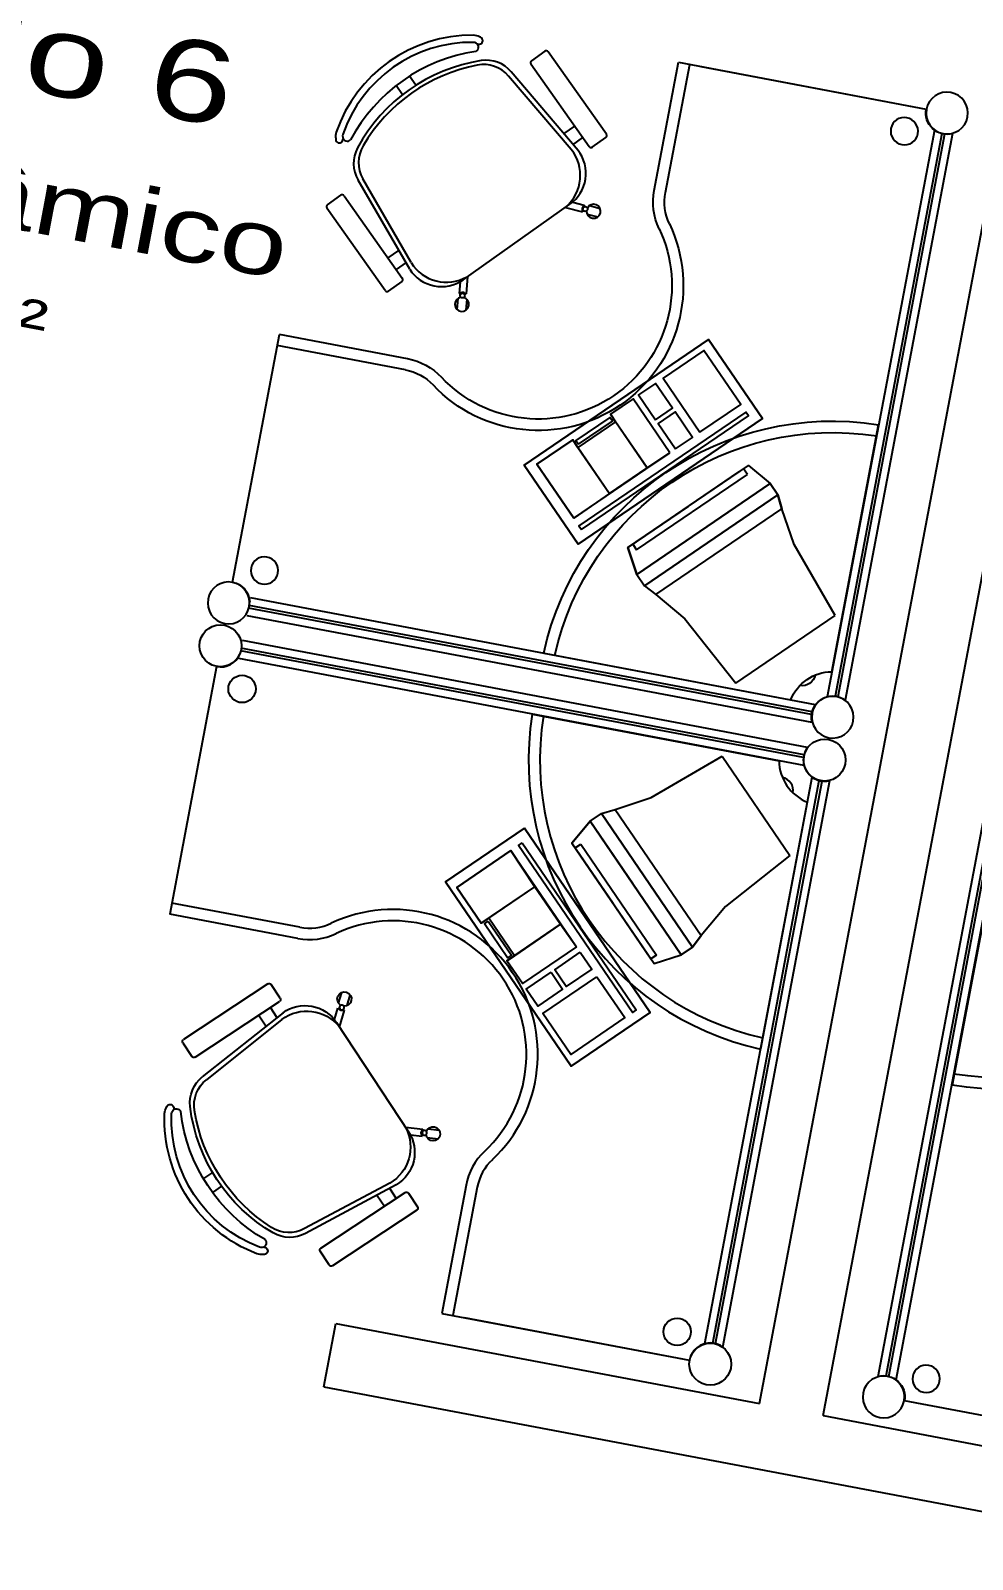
# Model space of a CAD drawing. Header units: inches. Extents: x -18604 to 2753, y -9056 to 3482.
# Drawn here: x 1390.2 to 1608.5, y -5289.1 to -4934.7 of the extents above; entities that cross this region are included whole.
import ezdxf
from ezdxf.enums import TextEntityAlignment as Align

# ---------------------------------------------------------------- set-up
doc = ezdxf.new("R2010")
doc.units = ezdxf.units.IN
for name, color, linetype in [('ESPECARQ', 2, 'Continuous'), ('MOVEIS', 2, 'Continuous'), ('Parede', 6, 'Continuous'), ('Parede Baixo', 4, 'Continuous'), ('TEXTO', 2, 'Continuous')]:
    doc.layers.add(name, color=color, linetype=linetype)
doc.styles.add('REGUA100', font='GOTHIC.TTF', dxfattribs={"width": 1.4})
doc.styles.add('REGUA60', font='GOTHIC.TTF', dxfattribs={"width": 1.4})

# ---------------------------------------------------------------- blocks, each defined once
blk = doc.blocks.new('INDUNI1')
at = {"color": 0, "style": 'REGUA100', "width": 1.4, "flags": 8}
for tag, p in [('NOME1', (0, 0)), ('NOME2', (0, -4.286))]:
    blk.add_attdef(tag, text='', height=2.5, dxfattribs=at).set_placement(p, align=Align.CENTER)
at = {"layer": 'ESPECARQ', "style": 'REGUA60', "width": 1.4}
blk.add_attdef('AREA', text='', height=1.5, dxfattribs=at).set_placement((0, -7.813), align=Align.CENTER)
at = {"layer": 'ESPECARQ', "style": 'REGUA60', "width": 1.4, "flags": 8}
for tag, p in [('PISO', (0, -10.313)), ('REVPAR', (0, -12.813)), ('PEDIR', (0, -15.313))]:
    blk.add_attdef(tag, text='', height=1.5, dxfattribs=at).set_placement(p, align=Align.CENTER)

msp = doc.modelspace()

# ---------------------------------------------------------------- linework, layer by layer
at = {"layer": 'MOVEIS'}
for p, q in [((1509.38, -4939.51, -1754.31), (1506.27, -4941.71, -1754.31)), ((1523.65, -4958.77, -1754.31), (1510.14, -4939.65, -1754.31)), ((1506.14, -4942.47, -1754.31), (1519.64, -4961.6, -1754.31)), ((1534.75, -4971.79, -1754.51), (1540.37, -4942.09, -1754.51)), ((1537.35, -4972.28, -1754.51), (1542.97, -4942.58, -1754.51)), ((1540.37, -4942.09, -1754.51), (1597.78, -4952.95, -1754.51)), ((1545.56, -4943.07, -1754.51), (1597.78, -4952.95, -1754.51)), ((1479.51, -4947.39, -1754.31), (1478.04, -4945.3, -1754.31)), ((1515.53, -4962.29, -1754.31), (1500.99, -4945.28, -1754.31)), ((1517.09, -4962.52, -1754.31), (1501.61, -4944.3, -1754.31)), ((1476.4, -4949.59, -1754.31), (1474.92, -4947.5, -1754.31)), ((1513.87, -4958.61, -1754.31), (1516.31, -4956.88, -1754.31)), ((1515.87, -4961.19, -1754.31), (1518.2, -4959.55, -1754.31)), ((1520.4, -4961.73, -1754.31), (1523.52, -4959.53, -1754.31)), ((1599.71, -4957.82, -1754.51), (1574.86, -5089.13, -1754.51)), ((1601.38, -4958.61, -1754.51), (1576.71, -5089.01, -1754.51)), ((1602.01, -4958.73, -1754.51), (1577.34, -5089.13, -1754.51)), ((1603.86, -4958.61, -1754.51), (1579.01, -5089.92, -1754.51)), ((1478.08, -4990.06, -1754.31), (1466.09, -4969.37, -1754.31)), ((1478.38, -4988.51, -1754.31), (1467.22, -4969.11, -1754.31)), ((1458.98, -4975.1, -1754.31), (1462.09, -4972.9, -1754.31)), ((1462.85, -4973.03, -1754.31), (1476.35, -4992.16, -1754.31)), ((1490.44, -4992.47, -1754.31), (1515.22, -4974.98, -1754.31)), ((1515.92, -4974.49, -1754.31), (1518.53, -4975.18, -1754.31)), ((1518.53, -4975.18, -1754.31), (1518.48, -4975.38, -1754.31)), ((1472.35, -4994.98, -1754.31), (1458.85, -4975.86, -1754.31)), ((1514.19, -4975.71, -1754.31), (1518.11, -4976.76, -1754.31)), ((1518.16, -4976.56, -1754.31), (1518.11, -4976.76, -1754.31)), ((1519.21, -4977.29, -1754.31), (1521.66, -4977.94, -1754.31)), ((1519.74, -4975.3, -1754.31), (1522.19, -4975.96, -1754.31)), ((1475.47, -4985.71, -1754.31), (1473.02, -4987.44, -1754.31)), ((1477.24, -4988.47, -1754.31), (1474.91, -4990.11, -1754.31)), ((1491.48, -4991.74, -1754.31), (1491.15, -4995.79, -1754.31)), ((1476.22, -4992.92, -1754.31), (1473.11, -4995.12, -1754.31)), ((1489.74, -4992.97, -1754.31), (1489.53, -4995.66, -1754.31)), ((1489.53, -4995.66, -1754.31), (1489.73, -4995.67, -1754.31)), ((1490.95, -4995.77, -1754.31), (1491.15, -4995.79, -1754.31)), ((1489.24, -4996.84, -1754.31), (1489.03, -4999.37, -1754.31)), ((1491.28, -4997, -1754.31), (1491.08, -4999.53, -1754.31)), ((1437, -5062.57, -1754.51), (1447.87, -5005.16, -1754.51)), ((1477.57, -5010.78, -1754.51), (1447.87, -5005.16, -1754.51)), ((1504.61, -5035.47, -1754.51), (1547.34, -5006.33, -1754.51)), ((1504.61, -5035.47, -1752.4), (1547.34, -5006.33, -1752.4)), ((1547.34, -5006.33, -1752.4), (1547.34, -5006.33, -1754.51)), ((1547.34, -5006.33, -1752.4), (1559.83, -5024.65, -1752.4)), ((1477.08, -5013.37, -1754.51), (1447.38, -5007.75, -1754.51)), ((1546.27, -5008.87, -1752.4), (1536.8, -5015.32, -1752.4)), ((1554.8, -5021.39, -1752.4), (1546.27, -5008.87, -1752.4)), ((1535.06, -5016.51, -1752.4), (1531.14, -5019.19, -1752.4)), ((1538.98, -5022.26, -1752.4), (1535.06, -5016.51, -1752.4)), ((1536.8, -5015.32, -1752.4), (1545.34, -5027.84, -1752.4)), ((1529.83, -5020.08, -1752.4), (1524.59, -5023.65, -1752.4)), ((1538.36, -5032.6, -1752.4), (1529.83, -5020.08, -1752.4)), ((1531.14, -5019.19, -1752.4), (1535.05, -5024.93, -1752.4)), ((1524.46, -5024.38, -1752.4), (1516.61, -5029.73, -1752.4)), ((1559.83, -5024.65, -1752.4), (1517.09, -5053.79, -1752.4)), ((1556.01, -5023.15, -1752.4), (1517.3, -5049.54, -1752.4)), ((1517.9, -5050.41, -1752.4), (1556.6, -5024.02, -1752.4)), ((1525.05, -5025.25, -1752.4), (1524.46, -5024.38, -1752.4)), ((1524.59, -5023.65, -1752.4), (1525.78, -5025.39, -1752.4)), ((1535.05, -5024.93, -1752.4), (1538.98, -5022.26, -1752.4)), ((1539.57, -5023.13, -1752.4), (1535.65, -5025.81, -1752.4)), ((1543.6, -5029.03, -1752.4), (1539.57, -5023.13, -1752.4)), ((1545.34, -5027.84, -1752.4), (1554.8, -5021.39, -1752.4)), ((1556.6, -5024.02, -1752.4), (1556.01, -5023.15, -1752.4)), ((1525.78, -5025.39, -1752.4), (1517.06, -5031.34, -1752.4)), ((1517.2, -5030.6, -1752.4), (1525.05, -5025.25, -1752.4)), ((1535.65, -5025.81, -1752.4), (1539.67, -5031.71, -1752.4)), ((1575.91, -5083.33, -1754.51), (1586.74, -5026.09, -1754.51)), ((1515.87, -5029.59, -1752.4), (1507.57, -5035.26, -1752.4)), ((1517.06, -5031.34, -1752.4), (1515.87, -5029.59, -1752.4)), ((1516.61, -5029.73, -1752.4), (1517.2, -5030.6, -1752.4)), ((1539.67, -5031.71, -1752.4), (1543.6, -5029.03, -1752.4)), ((1507.57, -5035.26, -1752.4), (1516.1, -5047.78, -1752.4)), ((1516.1, -5047.78, -1752.4), (1538.36, -5032.6, -1752.4)), ((1504.61, -5035.47, -1752.4), (1504.61, -5035.47, -1754.51)), ((1517.09, -5053.79, -1752.4), (1504.61, -5035.47, -1752.4)), ((1529.76, -5053.8, -1752.4), (1555.46, -5036.28, -1752.4)), ((1530.65, -5055.11, -1752.4), (1556.36, -5037.59, -1752.4)), ((1539.76, -5046.98, -1747.12), (1554.37, -5037.02, -1747.12)), ((1542.61, -5045.04, -1752.4), (1556.57, -5035.53, -1752.4)), ((1556.36, -5037.59, -1752.4), (1555.46, -5036.28, -1752.4)), ((1556.57, -5035.53, -1752.4), (1561.66, -5039.72, -1752.4)), ((1530.7, -5060.83, -1752.4), (1561.66, -5039.72, -1752.4)), ((1561.66, -5039.72, -1752.4), (1530.7, -5060.83, -1752.4)), ((1532.48, -5063.44, -1753.46), (1563.44, -5042.33, -1753.46)), ((1532.48, -5063.44, -1752.4), (1563.44, -5042.33, -1752.4)), ((1563.44, -5042.33, -1753.46), (1561.66, -5039.72, -1752.4)), ((1561.66, -5039.72, -1752.4), (1563.44, -5042.33, -1752.4)), ((1563.44, -5042.33, -1753.46), (1564.36, -5045.55, -1753.46)), ((1564.36, -5045.55, -1753.46), (1563.44, -5042.33, -1753.46)), ((1542.61, -5045.04, -1752.4), (1528.66, -5054.55, -1752.4)), ((1567.15, -5053.86, -1755.57), (1564.36, -5045.55, -1753.46)), ((1517.3, -5049.54, -1752.4), (1517.9, -5050.41, -1752.4)), ((1545.31, -5050.87, -1752.4), (1530.7, -5060.83, -1752.4)), ((1528.66, -5054.55, -1752.4), (1530.7, -5060.83, -1752.4)), ((1529.76, -5053.8, -1752.4), (1529.76, -5053.8, -1752.4)), ((1529.76, -5053.8, -1752.4), (1529.76, -5053.8, -1752.4)), ((1529.76, -5053.8, -1752.4), (1530.65, -5055.11, -1752.4)), ((1576.72, -5070.33, -1755.57), (1567.15, -5053.86, -1755.57)), ((1530.7, -5060.83, -1752.4), (1532.48, -5063.44, -1753.46)), ((1530.7, -5060.83, -1752.4), (1532.48, -5063.44, -1752.4)), ((1532.48, -5063.44, -1753.46), (1535.14, -5065.47, -1753.46)), ((1532.48, -5063.44, -1753.46), (1535.14, -5065.47, -1753.46)), ((1572.15, -5090.98, -1754.51), (1441.16, -5066.2, -1754.51)), ((1535.14, -5065.47, -1753.46), (1541.86, -5071.11, -1755.57)), ((1571.37, -5095.13, -1754.51), (1440.38, -5070.35, -1754.51)), ((1571.24, -5093.28, -1754.51), (1440.71, -5068.59, -1754.51)), ((1571.36, -5092.66, -1754.51), (1440.83, -5067.96, -1754.51)), ((1553.7, -5086.03, -1755.57), (1576.72, -5070.33, -1755.57)), ((1541.86, -5071.11, -1755.57), (1553.7, -5086.03, -1755.57)), ((1569.48, -5102.59, -1754.51), (1438.95, -5077.89, -1754.51)), ((1570.27, -5100.91, -1754.51), (1439.28, -5076.13, -1754.51)), ((1569.49, -5105.06, -1754.51), (1438.5, -5080.28, -1754.51)), ((1569.36, -5103.21, -1754.51), (1438.83, -5078.51, -1754.51)), ((1509.13, -5079.01, -1754.51), (1566.36, -5089.83, -1754.51)), ((1433.3, -5082.14, -1754.51), (1422.44, -5139.55, -1754.51)), ((1506.45, -5093.19, -1754.51), (1563.68, -5104.01, -1754.51)), ((1534.03, -5112.5, -1755.57), (1550.5, -5102.93, -1755.57)), ((1550.5, -5102.93, -1755.57), (1566.2, -5125.95, -1755.57)), ((1546.49, -5239.08, -1754.51), (1571.34, -5107.77, -1754.51)), ((1548.34, -5238.96, -1754.51), (1573.01, -5108.56, -1754.51)), ((1548.96, -5239.08, -1754.51), (1573.64, -5108.68, -1754.51)), ((1550.64, -5239.87, -1754.51), (1575.49, -5108.56, -1754.51)), ((1525.71, -5115.29, -1753.46), (1534.03, -5112.5, -1755.57)), ((1519.88, -5117.99, -1752.4), (1522.5, -5116.2, -1753.46)), ((1519.88, -5117.99, -1752.4), (1522.5, -5116.2, -1752.4)), ((1522.5, -5116.2, -1753.46), (1525.71, -5115.29, -1753.46)), ((1522.5, -5116.2, -1753.46), (1525.71, -5115.29, -1753.46)), ((1522.5, -5116.2, -1753.46), (1543.61, -5147.17, -1753.46)), ((1522.5, -5116.2, -1752.4), (1543.61, -5147.17, -1752.4)), ((1570.19, -5113.56, -1754.51), (1559.36, -5170.79, -1754.51)), ((1586.67, -5246.69, -1754.51), (1611.51, -5115.37, -1754.51)), ((1588.52, -5246.56, -1754.51), (1613.19, -5116.16, -1754.51)), ((1589.14, -5246.68, -1754.51), (1613.81, -5116.28, -1754.51)), ((1590.82, -5247.47, -1754.51), (1615.66, -5116.16, -1754.51)), ((1504.65, -5119.57, -1752.4), (1486.33, -5132.06, -1752.4)), ((1533.78, -5162.31, -1752.4), (1504.65, -5119.57, -1752.4)), ((1515.69, -5123.08, -1752.4), (1519.88, -5117.99, -1752.4)), ((1519.88, -5117.99, -1752.4), (1540.99, -5148.95, -1752.4)), ((1540.99, -5148.95, -1752.4), (1519.88, -5117.99, -1752.4)), ((1529.84, -5132.6, -1752.4), (1519.88, -5117.99, -1752.4)), ((1503.29, -5123.6, -1752.4), (1504.16, -5123.01, -1752.4)), ((1529.68, -5162.31, -1752.4), (1503.29, -5123.6, -1752.4)), ((1504.16, -5123.01, -1752.4), (1530.55, -5161.71, -1752.4)), ((1525.21, -5137.04, -1752.4), (1515.69, -5123.08, -1752.4)), ((1516.44, -5124.18, -1752.4), (1517.75, -5123.29, -1752.4)), ((1517.75, -5123.29, -1752.4), (1535.28, -5149, -1752.4)), ((1614.61, -5121.96, -1754.51), (1603.79, -5179.2, -1754.51)), ((1489.01, -5133.34, -1752.4), (1501.53, -5124.8, -1752.4)), ((1501.53, -5124.8, -1752.4), (1516.71, -5147.07, -1752.4)), ((1516.44, -5124.18, -1752.4), (1516.44, -5124.18, -1752.4)), ((1516.44, -5124.18, -1752.4), (1516.44, -5124.18, -1752.4)), ((1516.44, -5124.18, -1752.4), (1533.97, -5149.89, -1752.4)), ((1566.2, -5125.95, -1755.57), (1551.27, -5137.79, -1755.57)), ((1486.33, -5132.06, -1752.4), (1486.33, -5132.06, -1754.51)), ((1486.33, -5132.06, -1754.51), (1515.47, -5174.8, -1754.51)), ((1486.33, -5132.06, -1752.4), (1515.47, -5174.8, -1752.4)), ((1494.67, -5141.65, -1752.4), (1489.01, -5133.34, -1752.4)), ((1523.27, -5134.19, -1747.12), (1533.23, -5148.8, -1747.12)), ((1452.64, -5142.58, -1754.51), (1422.93, -5136.96, -1754.51)), ((1525.21, -5137.04, -1752.4), (1534.72, -5150.99, -1752.4)), ((1551.27, -5137.79, -1755.57), (1545.63, -5144.51, -1753.46)), ((1452.15, -5145.17, -1754.51), (1422.44, -5139.55, -1754.51)), ((1496.42, -5140.46, -1752.4), (1494.67, -5141.65, -1752.4)), ((1495.4, -5141.79, -1752.4), (1496.28, -5141.19, -1752.4)), ((1496.28, -5141.19, -1752.4), (1501.63, -5149.04, -1752.4)), ((1502.36, -5149.18, -1752.4), (1496.42, -5140.46, -1752.4)), ((1500.76, -5149.64, -1752.4), (1495.4, -5141.79, -1752.4)), ((1543.61, -5147.17, -1753.46), (1545.63, -5144.51, -1753.46)), ((1545.63, -5144.51, -1753.46), (1543.61, -5147.17, -1753.46)), ((1516.71, -5147.07, -1752.4), (1504.19, -5155.6, -1752.4)), ((1511.7, -5152.4, -1752.4), (1517.6, -5148.37, -1752.4)), ((1517.6, -5148.37, -1752.4), (1520.27, -5152.3, -1752.4)), ((1543.61, -5147.17, -1753.46), (1540.99, -5148.95, -1752.4)), ((1540.99, -5148.95, -1752.4), (1543.61, -5147.17, -1752.4)), ((1500.62, -5150.37, -1752.4), (1502.36, -5149.18, -1752.4)), ((1504.19, -5155.6, -1752.4), (1500.62, -5150.37, -1752.4)), ((1501.63, -5149.04, -1752.4), (1500.76, -5149.64, -1752.4)), ((1520.27, -5152.3, -1752.4), (1514.37, -5156.32, -1752.4)), ((1535.28, -5149, -1752.4), (1533.97, -5149.89, -1752.4)), ((1534.72, -5150.99, -1752.4), (1540.99, -5148.95, -1752.4)), ((1445.19, -5155.69, -1754.31), (1425.63, -5168.56, -1754.31)), ((1448.04, -5159.03, -1754.31), (1445.94, -5155.85, -1754.31)), ((1505.08, -5156.91, -1752.4), (1510.83, -5152.99, -1752.4)), ((1508.94, -5162.58, -1752.4), (1521.46, -5154.04, -1752.4)), ((1510.83, -5152.99, -1752.4), (1513.5, -5156.92, -1752.4)), ((1514.37, -5156.32, -1752.4), (1511.7, -5152.4, -1752.4)), ((1521.46, -5154.04, -1752.4), (1527.92, -5163.51, -1752.4)), ((1461.58, -5160.13, -1754.31), (1462.32, -5157.7, -1754.31)), ((1463.55, -5160.73, -1754.31), (1464.28, -5158.3, -1754.31)), ((1507.75, -5160.84, -1752.4), (1505.08, -5156.91, -1752.4)), ((1513.5, -5156.92, -1752.4), (1507.75, -5160.84, -1752.4)), ((1428.32, -5172.66, -1754.31), (1447.88, -5159.78, -1754.31)), ((1448.72, -5162.37, -1754.31), (1430, -5177.25, -1754.31)), ((1444.7, -5165.46, -1754.31), (1443.06, -5162.96, -1754.31)), ((1447.35, -5163.54, -1754.31), (1445.79, -5161.16, -1754.31)), ((1460.64, -5163.92, -1754.31), (1461.42, -5161.34, -1754.31)), ((1461.42, -5161.34, -1754.31), (1461.62, -5161.4, -1754.31)), ((1461.81, -5165.7, -1754.31), (1462.98, -5161.81, -1754.31)), ((1462.78, -5161.75, -1754.31), (1462.98, -5161.81, -1754.31)), ((1515.4, -5172.04, -1752.4), (1508.94, -5162.58, -1752.4)), ((1515.47, -5174.8, -1752.4), (1533.78, -5162.31, -1752.4)), ((1530.55, -5161.71, -1752.4), (1529.68, -5162.31, -1752.4)), ((1448.44, -5163.92, -1754.31), (1430.96, -5177.9, -1754.31)), ((1461.11, -5164.64, -1754.31), (1477.79, -5189.98, -1754.31)), ((1527.92, -5163.51, -1752.4), (1515.4, -5172.04, -1752.4)), ((1425.47, -5169.32, -1754.31), (1427.57, -5172.5, -1754.31)), ((1515.47, -5174.8, -1752.4), (1515.47, -5174.8, -1754.51)), ((1477.09, -5188.91, -1754.31), (1481.12, -5189.37, -1754.31)), ((1478.26, -5190.69, -1754.31), (1480.94, -5190.99, -1754.31)), ((1480.94, -5190.99, -1754.31), (1480.96, -5190.79, -1754.31)), ((1481.1, -5189.58, -1754.31), (1481.12, -5189.37, -1754.31)), ((1482.11, -5191.32, -1754.31), (1484.63, -5191.61, -1754.31)), ((1482.34, -5189.28, -1754.31), (1484.87, -5189.57, -1754.31)), ((1432.37, -5199.43, -1754.31), (1430.24, -5200.83, -1754.31)), ((1473.43, -5201.9, -1754.31), (1453.68, -5212.42, -1754.31)), ((1434.47, -5202.61, -1754.31), (1432.33, -5204.02, -1754.31)), ((1474.97, -5202.25, -1754.31), (1453.9, -5213.56, -1754.31)), ((1457.46, -5216.92, -1754.31), (1477.01, -5204.04, -1754.31)), ((1470.54, -5204.72, -1754.31), (1472.19, -5207.22, -1754.31)), ((1473.35, -5203.04, -1754.31), (1474.92, -5205.42, -1754.31)), ((1477.77, -5204.2, -1754.31), (1479.86, -5207.38, -1754.31)), ((1491.13, -5202.35, -1754.51), (1485.51, -5232.06, -1754.51)), ((1493.72, -5202.84, -1754.51), (1488.1, -5232.55, -1754.51)), ((1479.71, -5208.14, -1754.31), (1460.15, -5221.01, -1754.31)), ((1459.4, -5220.85, -1754.31), (1457.3, -5217.67, -1754.31)), ((1485.51, -5232.06, -1754.51), (1542.92, -5242.92, -1754.51)), ((1490.7, -5233.04, -1754.51), (1542.92, -5242.92, -1754.51)), ((1644.96, -5262.23, -1754.51), (1592.74, -5252.34, -1754.51)), ((1650.15, -5263.21, -1754.51), (1592.74, -5252.34, -1754.51))]:
    msp.add_line(p, q, dxfattribs=at)
at = {"layer": 'MOVEIS', "extrusion": (-0.563328, 0.826234, 0)}
for p, q in [((1563.44, -5042.33, -1752.4), (1563.44, -5042.33, -1753.46)), ((1532.48, -5063.44, -1752.4), (1532.48, -5063.44, -1753.46))]:
    msp.add_line(p, q, dxfattribs=at)
at = {"layer": 'MOVEIS', "extrusion": (-0.826234, -0.563328, 0)}
for p, q in [((1522.5, -5116.2, -1752.4), (1522.5, -5116.2, -1753.46)), ((1543.61, -5147.17, -1752.4), (1543.61, -5147.17, -1753.46))]:
    msp.add_line(p, q, dxfattribs=at)
at = {"layer": 'MOVEIS'}
for centre, radius in [((1518.75, -4976.09, -1754.31), 0.545), ((1490.3, -4996.17, -1754.31), 0.545), ((1434.21, -5077.32, -1754.51), 4.86), ((1439.21, -5087.34, -1754.51), 3.17), ((1574.24, -5103.81, -1754.51), 4.86), ((1540.09, -5236.32, -1754.51), 3.17), ((1547.74, -5243.83, -1754.51), 4.86)]:
    msp.add_circle(centre, radius, dxfattribs=at)
for centre, radius, start, end in [((1492.48, -4969.07, -1754.31), 33.24, 89.3433, 161.0957), ((1492.8, -4938.82, -1754.31), 2.99, 60.365, 88.6766), ((1492.48, -4969.07, -1754.31), 31.61, 89.3637, 161.0754), ((1492.48, -4969.07, -1754.31), 31.61, 89.3637, 161.0754), ((1499.2, -4978.58, -1754.31), 39.44, 98.457, 151.9821), ((1499.2, -4978.58, -1754.31), 39.44, 98.457, 151.9821), ((1492.8, -4938.82, -1754.31), 1.36, 60.365, 88.3496), ((1492.8, -4938.82, -1754.31), 1.36, 60.365, 88.3496), ((1492.93, -4938.59, -1754.31), 1.09, 295.549, 60.365), ((1492.93, -4938.59, -1754.31), 1.09, 295.549, 60.365), ((1494.14, -4937.06, -1754.31), 0.852, 245.0304, 80.5451), ((1509.7, -4939.96, -1754.31), 0.545, 35.2195, 125.2195), ((1500.68, -4980.67, -1754.31), 39.44, 98.8242, 151.6148), ((1501.24, -4981.47, -1754.31), 39.44, 100.9556, 149.4834), ((1495.19, -4950.23, -1754.31), 7.62, 40.5194, 100.9556), ((1495.8, -4949.23, -1754.31), 7.62, 40.3408, 98.8242), ((1506.58, -4942.16, -1754.31), 0.545, 125.2195, 215.2195), ((1463.88, -4959.24, -1754.31), 2.99, 161.7624, 190.074), ((1461.77, -4959.91, -1754.31), 0.852, 169.894, 5.4086), ((1463.88, -4959.24, -1754.31), 1.36, 162.0894, 190.074), ((1463.88, -4959.24, -1754.31), 1.36, 162.0894, 190.074), ((1463.61, -4959.28, -1754.31), 1.09, 190.074, 314.8901), ((1463.61, -4959.28, -1754.31), 1.09, 190.074, 314.8901), ((1523.2, -4959.09, -1754.31), 0.545, 305.2195, 35.2195), ((1472.69, -4965.55, -1754.31), 7.62, 151.6148, 210.0983), ((1473.83, -4965.31, -1754.31), 7.62, 149.4834, 209.9196), ((1507.96, -4968.3, -1754.31), 9.66, 310.812, 38.4717), ((1510.2, -4967.86, -1754.31), 8.71, 305.2195, 37.7888), ((1520.09, -4961.29, -1754.31), 0.545, 215.2195, 305.2195), ((1459.29, -4975.54, -1754.31), 0.545, 125.2195, 215.2195), ((1462.41, -4973.34, -1754.31), 0.545, 35.2195, 125.2195), ((1520.7, -4976.62, -1754.31), 1.63, 176.6831, 152.5034), ((1518.84, -4976.11, -1754.31), 0.817, 116.8601, 213.2394), ((1486.58, -4983.4, -1754.31), 9.66, 211.9673, 299.627), ((1475.91, -4992.47, -1754.31), 0.545, 305.2195, 35.2195), ((1485.42, -4985.36, -1754.31), 8.71, 212.6503, 305.2195), ((1472.8, -4994.67, -1754.31), 0.545, 215.2195, 305.2195), ((1490.3, -4996.26, -1754.31), 0.817, 37.1996, 133.579), ((1490.16, -4998.19, -1754.31), 1.63, 97.9356, 73.7559), ((1434.21, -5077.32, -1754.51), 4.91, 259.2862, 336.8676), ((1574.24, -5103.81, -1754.51), 68.61, 171.0936, 257.4789), ((1574.24, -5103.81, -1754.51), 65.97, 171.0936, 257.4789), ((1574.24, -5103.81, -1754.51), 4.91, 143.8119, 284.7606), ((1574.24, -5103.81, -1754.51), 10.56, 181.1157, 247.4567), ((1563.81, -5110.92, -1754.51), 3.14, 350.8791, 77.6934), ((1454.83, -5130.96, -1754.51), 11.82, 259.2862, 295.2607), ((1474.2, -5172.01, -1754.51), 33.57, 313.3118, 115.2607), ((1474.2, -5172.01, -1754.51), 30.93, 313.3118, 115.2607), ((1454.83, -5130.96, -1754.51), 14.46, 259.2862, 295.2607), ((1505.34, -5205.04, -1754.51), 14.46, 133.3118, 169.2862), ((1505.34, -5205.04, -1754.51), 11.82, 133.3118, 169.2862), ((1547.74, -5243.83, -1754.51), 4.91, 53.8119, 169.2862)]:
    msp.add_arc(centre, radius, start, end, dxfattribs=at)
at = {"layer": 'MOVEIS', "extrusion": (0, 0, -1)}
for centre, major_axis, start_param, end_param in [((1602.61, -4953.86, -1754.51), (3.43, 3.43), 0.9723884096690107, 7.255573716848597), ((1602.61, -4953.86, -1754.51), (3.47, 3.47), 2.098573, 4.113981), ((1592.73, -4958.05, -1754.51), (2.24, 2.24), 0.972388409669366, 7.255573716848952), ((1548.96, -4974.48, -1754.51), (10.23, 10.23), 3.486108, 4.113981), ((1548.96, -4974.48, -1754.51), (8.36, 8.36), 3.486108, 4.113981), ((1507.91, -4993.85, -1754.51), (23.74, 23.74), 0.344515, 3.171058), ((1507.91, -4993.85, -1754.51), (21.87, 21.87), 0.344515, 3.171058), ((1474.88, -5024.99, -1754.51), (8.36, 8.36), -0.598408, 0.029465), ((1474.88, -5024.99, -1754.51), (10.23, 10.23), -0.598408, 0.029465), ((1576.11, -5093.88, -1754.51), (48.52, 48.52), 4.145525, 5.653234), ((1576.11, -5093.88, -1754.51), (46.65, 46.65), 4.145525, 5.653234), ((1444.4, -5059.88, -1754.51), (2.24, 2.24), 0.9723884096689592, 7.255573716848545), ((1436.09, -5067.39, -1754.51), (3.43, 3.43), 0.972388409668989, 7.255573716848575), ((1436.09, -5067.39, -1754.51), (3.47, 3.47), -0.598408, 0.755642), ((1576.11, -5093.88, -1754.51), (7.46, 7.46), 4.320445, 5.478314), ((1569.01, -5083.46, -1754.51), (2.22, 2.22), 1.000189, 2.515384), ((1576.11, -5093.88, -1754.51), (3.43, 3.43), 0.972388409668989, 7.255573716848575), ((1576.11, -5093.88, -1754.51), (3.47, 3.47), 3.669369, 6.129389), ((1614.41, -5111.41, -1754.51), (48.52, 48.52), 1.003932, 2.511641), ((1614.41, -5111.41, -1754.51), (46.65, 46.65), 1.003932, 2.511641), ((1445.49, -5156.14, -1754.31), (-0.385, 0.385), 0.203279, 1.774075), ((1447.58, -5159.33, -1754.31), (-0.385, 0.385), 1.774075, 3.344871), ((1462.93, -5159.21, -1754.31), (-1.16, 1.16), 4.439474, 10.300644), ((1454.2, -5171.67, -1754.31), (-6.83, 6.83), 0.146517, 1.676468), ((1453.83, -5169.43, -1754.31), (-6.16, 6.16), 0.158437, 1.774075), ((1462.36, -5161.05, -1754.31), (-0.578, 0.578), 3.379431, 5.061568), ((1462.33, -5161.14, -1754.31), (-0.385, 0.385), 3.34487143049447, 9.628056737674056), ((1425.93, -5169.02, -1754.31), (-0.385, 0.385), 4.915668, 6.486464), ((1428.02, -5172.2, -1754.31), (-0.385, 0.385), 3.344871, 4.915668), ((1434.74, -5183.21, -1754.31), (-5.39, 5.39), 5.376353, 6.397081), ((1435.72, -5183.85, -1754.31), (-5.39, 5.39), 5.339153, 6.393963), ((1422.53, -5184.48, -1754.31), (-0.602, 0.602), 5.695384, 9.107759), ((1466.33, -5179.36, -1754.31), (-27.89, 27.89), 4.454983, 5.376353), ((1454.46, -5187.17, -1754.31), (-23.5, 23.5), 4.28951, 5.541826), ((1424.24, -5185.87, -1754.31), (-2.12, 2.12), 5.553461, 6.047593), ((1454.46, -5187.17, -1754.31), (-22.35, 22.35), 4.289865, 5.54147), ((1454.46, -5187.17, -1754.31), (-22.35, 22.35), 4.289865, 5.54147), ((1424.24, -5185.87, -1754.31), (-0.963, 0.963), 5.559169, 6.047593), ((1424.24, -5185.87, -1754.31), (-0.963, 0.963), 5.559169, 6.047593), ((1424.01, -5185.73, -1754.31), (-0.77, 0.77), 6.047593, 8.226043), ((1424.01, -5185.73, -1754.31), (-0.77, 0.77), 6.047593, 8.226043), ((1464.19, -5180.77, -1754.31), (-27.89, 27.89), 4.448573, 5.382763), ((1464.19, -5180.77, -1754.31), (-27.89, 27.89), 4.448573, 5.382763), ((1467.14, -5178.83, -1754.31), (-27.89, 27.89), 4.492183, 5.339153), ((1468.59, -5193.54, -1754.31), (-6.83, 6.83), 1.871682, 3.401634), ((1470.51, -5194.77, -1754.31), (-6.16, 6.16), 1.774075, 3.389713), ((1481.57, -5190.24, -1754.31), (-0.578, 0.578), 4.769768, 6.451905), ((1481.48, -5190.23, -1754.31), (-0.385, 0.385), 3.344871430494113, 9.628056737673699), ((1483.49, -5190.45, -1754.31), (-1.16, 1.16), 5.813877, 11.675047), ((1477.31, -5204.5, -1754.31), (-0.385, 0.385), 0.203279, 1.774075), ((1479.41, -5207.68, -1754.31), (-0.385, 0.385), 1.774075, 3.344871), ((1450.1, -5205.7, -1754.31), (-5.39, 5.39), 3.437372, 4.492183), ((1443.74, -5215.71, -1754.31), (-0.77, 0.77), 1.605292, 3.783743), ((1443.74, -5215.71, -1754.31), (-0.77, 0.77), 1.605292, 3.783743), ((1450.3, -5206.84, -1754.31), (-5.39, 5.39), 3.434254, 4.454983), ((1443.7, -5215.44, -1754.31), (-2.12, 2.12), 3.783743, 4.277874), ((1443.7, -5215.44, -1754.31), (-0.963, 0.963), 3.783743, 4.272167), ((1443.7, -5215.44, -1754.31), (-0.963, 0.963), 3.783743, 4.272167), ((1444.31, -5217.57, -1754.31), (-0.602, 0.602), 0.723577, 4.135951), ((1457.76, -5217.37, -1754.31), (-0.385, 0.385), 4.915668, 6.486464), ((1459.85, -5220.56, -1754.31), (-0.385, 0.385), 3.344871, 4.915668), ((1597.79, -5247.24, -1754.51), (2.24, 2.24), 4.113981, 10.397166), ((1587.92, -5251.43, -1754.51), (3.43, 3.43), 4.113981, 10.397166), ((1587.92, -5251.43, -1754.51), (3.47, 3.47), -1.04302, 0.972388)]:
    msp.add_ellipse(centre, major_axis=major_axis, ratio=1, start_param=start_param, end_param=end_param, dxfattribs=at)
at = {"layer": 'MOVEIS'}
for points in [[(1547.34, -5006.33, -1752.4), (1547.34, -5006.33, -1754.51), (1504.61, -5035.47, -1754.51), (1504.61, -5035.47, -1752.4)], [(1517.09, -5053.79, -1752.4), (1559.83, -5024.65, -1752.4), (1547.34, -5006.33, -1752.4), (1504.61, -5035.47, -1752.4)], [(1545.34, -5027.84, -1752.4), (1554.8, -5021.39, -1752.4), (1546.27, -5008.87, -1752.4), (1536.8, -5015.32, -1752.4)], [(1535.05, -5024.93, -1752.4), (1538.98, -5022.26, -1752.4), (1535.06, -5016.51, -1752.4), (1531.14, -5019.19, -1752.4)], [(1538.36, -5032.6, -1752.4), (1529.83, -5020.08, -1752.4), (1524.59, -5023.65, -1752.4), (1533.08, -5036.09, -1752.4)], [(1517.2, -5030.6, -1752.4), (1525.05, -5025.25, -1752.4), (1524.46, -5024.38, -1752.4), (1516.61, -5029.73, -1752.4)], [(1517.9, -5050.41, -1752.4), (1556.6, -5024.02, -1752.4), (1556.01, -5023.15, -1752.4), (1517.3, -5049.54, -1752.4)], [(1539.67, -5031.71, -1752.4), (1543.6, -5029.03, -1752.4), (1539.57, -5023.13, -1752.4), (1535.65, -5025.81, -1752.4)], [(1524.35, -5042.03, -1752.4), (1533.08, -5036.09, -1752.4), (1525.78, -5025.39, -1752.4), (1517.06, -5031.34, -1752.4)], [(1516.1, -5047.78, -1752.4), (1507.57, -5035.26, -1752.4), (1515.87, -5029.59, -1752.4), (1524.35, -5042.03, -1752.4)], [(1530.7, -5060.83, -1752.4), (1528.66, -5054.55, -1752.4), (1556.57, -5035.53, -1752.4), (1561.66, -5039.72, -1752.4)], [(1532.48, -5063.44, -1752.4), (1563.44, -5042.33, -1752.4), (1561.66, -5039.72, -1752.4), (1530.7, -5060.83, -1752.4)], [(1535.14, -5065.47, -1753.46), (1564.36, -5045.55, -1753.46), (1563.44, -5042.33, -1753.46), (1532.48, -5063.44, -1753.46)], [(1522.5, -5116.2, -1752.4), (1543.61, -5147.17, -1752.4), (1540.99, -5148.95, -1752.4), (1519.88, -5117.99, -1752.4)], [(1525.71, -5115.29, -1753.46), (1545.63, -5144.51, -1753.46), (1543.61, -5147.17, -1753.46), (1522.5, -5116.2, -1753.46)], [(1504.65, -5119.57, -1752.4), (1533.78, -5162.31, -1752.4), (1515.47, -5174.8, -1752.4), (1486.33, -5132.06, -1752.4)], [(1519.88, -5117.99, -1752.4), (1515.69, -5123.08, -1752.4), (1534.72, -5150.99, -1752.4), (1540.99, -5148.95, -1752.4)], [(1504.16, -5123.01, -1752.4), (1530.55, -5161.71, -1752.4), (1529.68, -5162.31, -1752.4), (1503.29, -5123.6, -1752.4)], [(1501.53, -5124.8, -1752.4), (1489.01, -5133.34, -1752.4), (1494.67, -5141.65, -1752.4), (1507.11, -5133.17, -1752.4)], [(1515.47, -5174.8, -1752.4), (1515.47, -5174.8, -1754.51), (1486.33, -5132.06, -1754.51), (1486.33, -5132.06, -1752.4)], [(1507.11, -5133.17, -1752.4), (1513.06, -5141.89, -1752.4), (1502.36, -5149.18, -1752.4), (1496.42, -5140.46, -1752.4)], [(1496.28, -5141.19, -1752.4), (1501.63, -5149.04, -1752.4), (1500.76, -5149.64, -1752.4), (1495.4, -5141.79, -1752.4)], [(1516.71, -5147.07, -1752.4), (1504.19, -5155.6, -1752.4), (1500.62, -5150.37, -1752.4), (1513.06, -5141.89, -1752.4)], [(1517.6, -5148.37, -1752.4), (1520.27, -5152.3, -1752.4), (1514.37, -5156.32, -1752.4), (1511.7, -5152.4, -1752.4)], [(1510.83, -5152.99, -1752.4), (1513.5, -5156.92, -1752.4), (1507.75, -5160.84, -1752.4), (1505.08, -5156.91, -1752.4)], [(1521.46, -5154.04, -1752.4), (1527.92, -5163.51, -1752.4), (1515.4, -5172.04, -1752.4), (1508.94, -5162.58, -1752.4)]]:
    msp.add_3dface(points, dxfattribs=at)
at = {"layer": 'Parede'}
for p, q in [((1458.14, -5249.12, -1754.51), (1460.93, -5234.39, -1754.51)), ((1460.93, -5234.39, -1754.51), (1559.19, -5252.98, -1754.51)), ((1458.14, -5249.12, -1754.51), (1669.39, -5289.09, -1754.51)), ((1573.92, -5255.76, -1754.51), (1672.18, -5274.35, -1754.51))]:
    msp.add_line(p, q, dxfattribs=at)
at = {"layer": 'Parede Baixo'}
for p, q in [((1559.19, -5252.98, -1754.51), (1686.53, -4579.92, -1754.51)), ((1573.92, -5255.76, -1754.51), (1701.27, -4582.71, -1754.51))]:
    msp.add_line(p, q, dxfattribs=at)

# ---------------------------------------------------------------- block references
at = {"layer": 'TEXTO'}
ref = msp.add_blockref('INDUNI1', (1364.6, -4943.87, -1817.95), dxfattribs=dict(at, xscale=7.499999999995258, yscale=7.499999999992724, zscale=7.5, rotation=349.2862480787863))
ref.add_attrib('NOME1', 'Módulo 6', dxfattribs={"layer": '0', "color": 0, "height": 18.75, "rotation": 349.2862, "style": 'REGUA100', "width": 1.4, "flags": 8}).set_placement((1364.6, -4943.87, -1817.95), align=Align.CENTER)
ref.add_attrib('NOME2', 'Piso Cerâmico', dxfattribs={"layer": '0', "color": 0, "height": 15, "rotation": 349.2862, "style": 'REGUA100', "width": 1.4, "flags": 8}).set_placement((1358.63, -4975.45, -1817.95), align=Align.CENTER)
ref.add_attrib('AREA', 'A: 00 m²', dxfattribs={"layer": 'ESPECARQ', "height": 11.25, "rotation": 349.2862, "style": 'REGUA60', "width": 1.4}).set_placement((1353.71, -5001.45, -1817.95), align=Align.CENTER)

doc.saveas('drawing.dxf')
